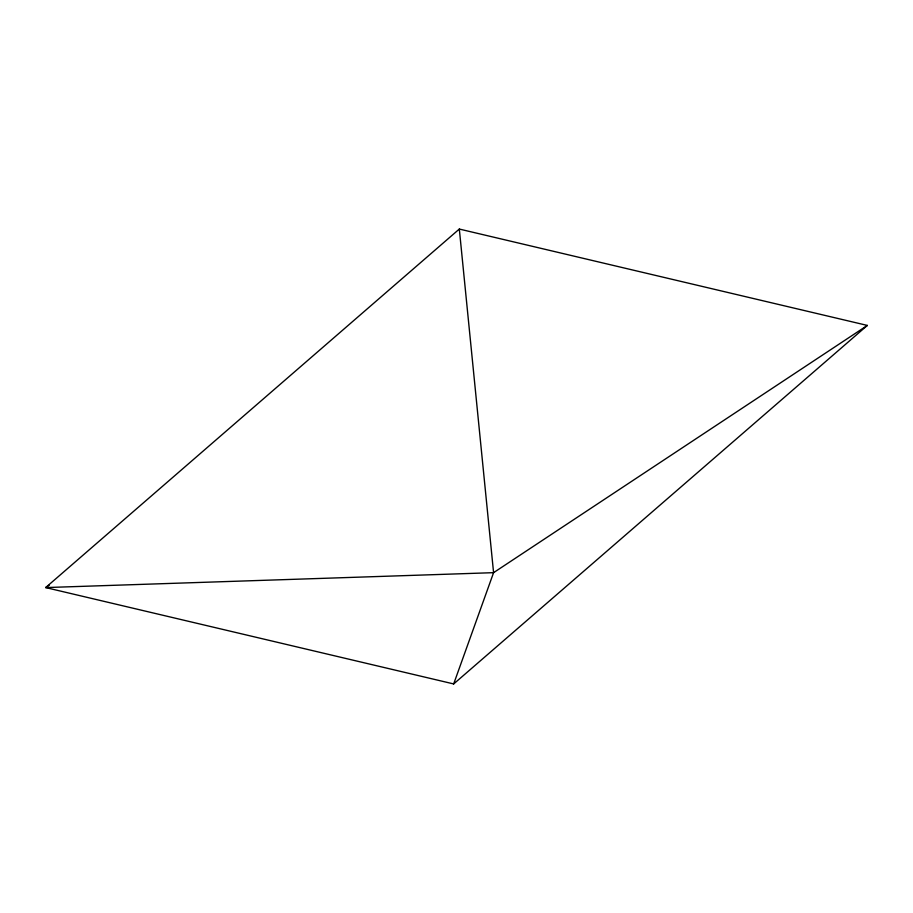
<?xml version="1.0" encoding="UTF-8"?>
<svg xmlns="http://www.w3.org/2000/svg" width="913" height="913" viewBox="0 0 913 913"><rect width="100%" height="100%" fill="white"/><g stroke="black" fill="none" stroke-linecap="round" stroke-linejoin="round"><path stroke-width="1.37" d="M453.681 683.94L493.579 572.668L459.319 229.06L867.35 325.427L453.681 683.94L45.65 587.573L459.319 229.06M867.35 325.427L493.579 572.668L45.65 587.573L49.234 585.244"/></g></svg>
